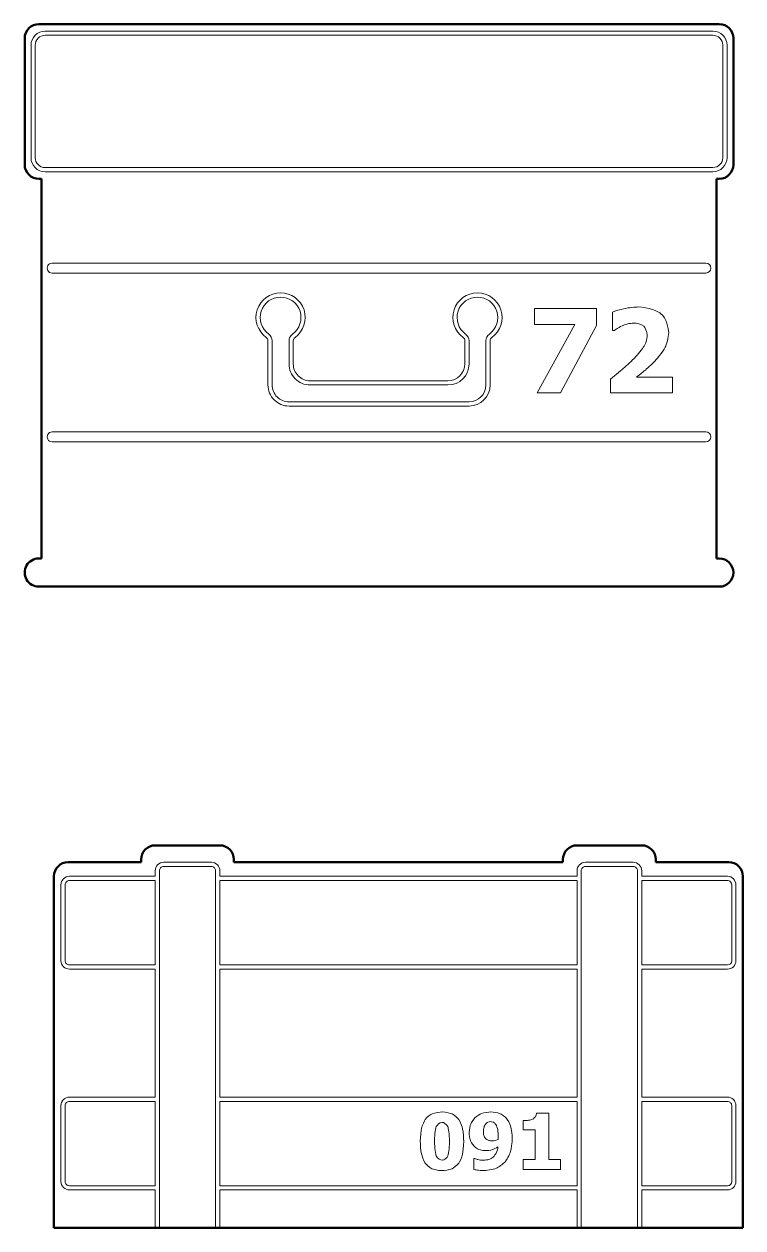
# Model space of a CAD drawing. Header units: millimetres. Extents: x -4457 to 5436, y 521 to 6420.
# Drawn here: x -4376 to -3865, y 2268 to 3124 of the extents above; entities that cross this region are included whole.
import ezdxf

# ---------------------------------------------------------------- set-up
doc = ezdxf.new("R2010")
doc.units = ezdxf.units.MM
doc.header["$MEASUREMENT"] = 0
doc.layers.add('layer 1', color=7, linetype='Continuous')
doc.layers.add('layer 2', color=7, linetype='Continuous')

msp = doc.modelspace()

# ---------------------------------------------------------------- linework, layer by layer
at = {"layer": 'layer 1', "lineweight": 50}
for points, knots in [([(-4365.4984, 3123.8139), (-4368.1505, 3123.8139), (-4370.6941, 3122.7604), (-4372.5694, 3120.885), (-4372.5694, 3120.885), (-4374.4448, 3119.0096), (-4375.4984, 3116.4661), (-4375.4984, 3113.8139)], [0, 0, 0, 0, 0.33333333, 0.33333333, 0.33333333, 0.33333333, 1, 1, 1, 1]), ([(-3871.4984, 3113.8139), (-3871.4984, 3116.4661), (-3872.5519, 3119.0096), (-3874.4273, 3120.885), (-3874.4273, 3120.885), (-3876.3027, 3122.7604), (-3878.8462, 3123.8139), (-3881.4984, 3123.8139)], [0, 0, 0, 0, 0.33333333, 0.33333333, 0.33333333, 0.33333333, 1, 1, 1, 1]), ([(-4375.4984, 3023.8139), (-4375.4984, 3021.1618), (-4374.4448, 3018.6182), (-4372.5694, 3016.7429), (-4372.5694, 3016.7429), (-4370.6941, 3014.8675), (-4368.1505, 3013.8139), (-4365.4984, 3013.8139)], [0, 0, 0, 0, 0.33333333, 0.33333333, 0.33333333, 0.33333333, 1, 1, 1, 1]), ([(-4365.4984, 2743.8139), (-4369.071, 2743.8139), (-4372.3723, 2741.9079), (-4374.1586, 2738.8139), (-4374.1586, 2738.8139), (-4375.9449, 2735.7199), (-4375.9449, 2731.9079), (-4374.1586, 2728.8139), (-4374.1586, 2728.8139), (-4372.3723, 2725.7199), (-4369.071, 2723.8139), (-4365.4984, 2723.8139)], [0, 0, 0, 0, 0.25, 0.25, 0.25, 0.25, 0.5, 0.5, 0.5, 0.5, 1, 1, 1, 1]), ([(-3881.4984, 2723.8139), (-3875.9755, 2723.8139), (-3871.4984, 2728.2911), (-3871.4984, 2733.8139), (-3871.4984, 2733.8139), (-3871.4983, 2739.3367), (-3875.9755, 2743.8139), (-3881.4983, 2743.8139)], [0, 0, 0, 0, 0.33333333, 0.33333333, 0.33333333, 0.33333333, 1, 1, 1, 1]), ([(-4282.6965, 2539.8307), (-4285.3486, 2539.8307), (-4287.8922, 2538.7772), (-4289.7675, 2536.9018), (-4289.7675, 2536.9018), (-4291.6429, 2535.0264), (-4292.6965, 2532.4829), (-4292.6965, 2529.8307)], [0, 0, 0, 0, 0.33333333, 0.33333333, 0.33333333, 0.33333333, 1, 1, 1, 1]), ([(-4226.6965, 2529.8307), (-4226.6965, 2532.4829), (-4227.7501, 2535.0264), (-4229.6254, 2536.9018), (-4229.6254, 2536.9018), (-4231.5008, 2538.7772), (-4234.0443, 2539.8307), (-4236.6965, 2539.8307)], [0, 0, 0, 0, 0.33333333, 0.33333333, 0.33333333, 0.33333333, 1, 1, 1, 1]), ([(-3982.6965, 2539.8307), (-3985.3486, 2539.8307), (-3987.8922, 2538.7772), (-3989.7675, 2536.9018), (-3989.7675, 2536.9018), (-3991.6429, 2535.0264), (-3992.6965, 2532.4829), (-3992.6965, 2529.8307)], [0, 0, 0, 0, 0.33333333, 0.33333333, 0.33333333, 0.33333333, 1, 1, 1, 1]), ([(-3926.6965, 2529.8307), (-3926.6965, 2532.4829), (-3927.7501, 2535.0264), (-3929.6254, 2536.9018), (-3929.6254, 2536.9018), (-3931.5008, 2538.7772), (-3934.0443, 2539.8307), (-3936.6965, 2539.8307)], [0, 0, 0, 0, 0.33333333, 0.33333333, 0.33333333, 0.33333333, 1, 1, 1, 1]), ([(-4344.6965, 2527.8307), (-4347.3486, 2527.8307), (-4349.8922, 2526.7772), (-4351.7675, 2524.9018), (-4351.7675, 2524.9018), (-4353.6429, 2523.0264), (-4354.6965, 2520.4829), (-4354.6965, 2517.8307)], [0, 0, 0, 0, 0.33333333, 0.33333333, 0.33333333, 0.33333333, 1, 1, 1, 1]), ([(-3864.6965, 2517.8307), (-3864.6965, 2520.4829), (-3865.7501, 2523.0264), (-3867.6254, 2524.9018), (-3867.6254, 2524.9018), (-3869.5008, 2526.7772), (-3872.0443, 2527.8307), (-3874.6965, 2527.8307)], [0, 0, 0, 0, 0.33333333, 0.33333333, 0.33333333, 0.33333333, 1, 1, 1, 1])]:
    msp.add_open_spline(points, degree=3, knots=knots, dxfattribs=at)
for points in [[(-3881.4984, 3123.8139), (-3881.4984, 3123.8139), (-4365.4984, 3123.8139), (-4365.4984, 3123.8139)], [(-4375.4984, 3113.8139), (-4375.4984, 3113.8139), (-4375.4984, 3023.8139), (-4375.4984, 3023.8139)], [(-3871.4984, 3023.8139), (-3871.4984, 3023.8139), (-3871.4984, 3113.8139), (-3871.4984, 3113.8139)], [(-3881.4984, 3013.8139), (-3875.9755, 3013.8139), (-3871.4984, 3018.291), (-3871.4984, 3023.8139)], [(-4365.4984, 3013.8139), (-4365.4984, 3013.8139), (-4363.4984, 3013.8139), (-4363.4984, 3013.8139)], [(-4363.4984, 3013.8139), (-4363.4984, 3013.8139), (-4363.4984, 2743.8139), (-4363.4984, 2743.8139)], [(-3883.4984, 2743.8139), (-3883.4984, 2743.8139), (-3883.4984, 3013.8139), (-3883.4984, 3013.8139)], [(-3883.4984, 3013.8139), (-3883.4984, 3013.8139), (-3881.4984, 3013.8139), (-3881.4984, 3013.8139)], [(-4363.4984, 2743.8139), (-4363.4984, 2743.8139), (-4365.4984, 2743.8139), (-4365.4984, 2743.8139)], [(-3881.4984, 2743.8139), (-3881.4984, 2743.8139), (-3883.4984, 2743.8139), (-3883.4984, 2743.8139)], [(-4365.4984, 2723.8139), (-4365.4984, 2723.8139), (-3881.4984, 2723.8139), (-3881.4984, 2723.8139)], [(-4236.6965, 2539.8307), (-4236.6965, 2539.8307), (-4282.6965, 2539.8307), (-4282.6965, 2539.8307)], [(-3936.6965, 2539.8307), (-3936.6965, 2539.8307), (-3982.6965, 2539.8307), (-3982.6965, 2539.8307)], [(-4344.6965, 2527.8307), (-4344.6965, 2527.8307), (-4292.6965, 2527.8307), (-4292.6965, 2527.8307)], [(-4292.6965, 2529.8307), (-4292.6965, 2529.8307), (-4292.6965, 2527.8307), (-4292.6965, 2527.8307)], [(-4226.6965, 2527.8307), (-4226.6965, 2527.8307), (-4226.6965, 2529.8307), (-4226.6965, 2529.8307)], [(-4226.6965, 2527.8307), (-4226.6965, 2527.8307), (-3992.6965, 2527.8307), (-3992.6965, 2527.8307)], [(-3992.6965, 2529.8307), (-3992.6965, 2529.8307), (-3992.6965, 2527.8307), (-3992.6965, 2527.8307)], [(-3926.6965, 2527.8307), (-3926.6965, 2527.8307), (-3926.6965, 2529.8307), (-3926.6965, 2529.8307)], [(-3926.6965, 2527.8307), (-3926.6965, 2527.8307), (-3874.6965, 2527.8307), (-3874.6965, 2527.8307)], [(-4354.6965, 2267.8307), (-4354.6965, 2267.8307), (-4354.6965, 2517.8307), (-4354.6965, 2517.8307)], [(-3864.6965, 2517.8307), (-3864.6965, 2517.8307), (-3864.6965, 2267.8307), (-3864.6965, 2267.8307)], [(-4354.6965, 2267.8307), (-4354.6965, 2267.8307), (-4282.6965, 2267.8307), (-4282.6965, 2267.8307)], [(-4282.6965, 2267.8307), (-4282.6965, 2267.8307), (-4279.6965, 2267.8307), (-4279.6965, 2267.8307)], [(-4279.6965, 2267.8307), (-4279.6965, 2267.8307), (-4239.6965, 2267.8307), (-4239.6965, 2267.8307)], [(-4239.6965, 2267.8307), (-4239.6965, 2267.8307), (-4236.6965, 2267.8307), (-4236.6965, 2267.8307)], [(-4236.6965, 2267.8307), (-4236.6965, 2267.8307), (-3982.6965, 2267.8307), (-3982.6965, 2267.8307)], [(-3982.6965, 2267.8307), (-3982.6965, 2267.8307), (-3979.6965, 2267.8307), (-3979.6965, 2267.8307)], [(-3979.6965, 2267.8307), (-3979.6965, 2267.8307), (-3939.6965, 2267.8307), (-3939.6965, 2267.8307)], [(-3939.6965, 2267.8307), (-3939.6965, 2267.8307), (-3936.6965, 2267.8307), (-3936.6965, 2267.8307)], [(-3936.6965, 2267.8307), (-3936.6965, 2267.8307), (-3864.6965, 2267.8307), (-3864.6965, 2267.8307)]]:
    msp.add_open_spline(points, degree=3, dxfattribs=at)
at = {"layer": 'layer 2', "color": 240, "lineweight": 9}
for points, knots in [([(-4360.9984, 3118.8139), (-4363.6505, 3118.8139), (-4366.1941, 3117.7604), (-4368.0694, 3115.885), (-4368.0694, 3115.885), (-4369.9448, 3114.0096), (-4370.9984, 3111.4661), (-4370.9984, 3108.8139)], [0, 0, 0, 0, 0.33333333, 0.33333333, 0.33333333, 0.33333333, 1, 1, 1, 1]), ([(-4360.9984, 3115.8139), (-4362.8549, 3115.8139), (-4364.6354, 3115.0764), (-4365.9481, 3113.7637), (-4365.9481, 3113.7637), (-4367.2609, 3112.4509), (-4367.9984, 3110.6704), (-4367.9984, 3108.8139)], [0, 0, 0, 0, 0.33333333, 0.33333333, 0.33333333, 0.33333333, 1, 1, 1, 1]), ([(-3875.9984, 3108.8139), (-3875.9984, 3111.4661), (-3877.0519, 3114.0096), (-3878.9273, 3115.885), (-3878.9273, 3115.885), (-3880.8027, 3117.7604), (-3883.3462, 3118.8139), (-3885.9984, 3118.8139)], [0, 0, 0, 0, 0.33333333, 0.33333333, 0.33333333, 0.33333333, 1, 1, 1, 1]), ([(-3878.9984, 3108.8139), (-3878.9984, 3110.6704), (-3879.7359, 3112.4509), (-3881.0486, 3113.7637), (-3881.0486, 3113.7637), (-3882.3614, 3115.0764), (-3884.1418, 3115.8139), (-3885.9984, 3115.8139)], [0, 0, 0, 0, 0.33333333, 0.33333333, 0.33333333, 0.33333333, 1, 1, 1, 1]), ([(-4370.9984, 3028.8139), (-4370.9984, 3026.1618), (-4369.9448, 3023.6182), (-4368.0694, 3021.7429), (-4368.0694, 3021.7429), (-4366.1941, 3019.8675), (-4363.6505, 3018.8139), (-4360.9984, 3018.8139)], [0, 0, 0, 0, 0.33333333, 0.33333333, 0.33333333, 0.33333333, 1, 1, 1, 1]), ([(-4367.9984, 3028.8139), (-4367.9984, 3026.9574), (-4367.2609, 3025.1769), (-4365.9481, 3023.8642), (-4365.9481, 3023.8642), (-4364.6354, 3022.5514), (-4362.8549, 3021.8139), (-4360.9984, 3021.8139)], [0, 0, 0, 0, 0.33333333, 0.33333333, 0.33333333, 0.33333333, 1, 1, 1, 1]), ([(-4355.9984, 2953.8139), (-4357.2488, 2953.8139), (-4358.4042, 2953.1468), (-4359.0294, 2952.0639), (-4359.0294, 2952.0639), (-4359.6547, 2950.981), (-4359.6547, 2949.6468), (-4359.0294, 2948.5639), (-4359.0294, 2948.5639), (-4358.4042, 2947.481), (-4357.2488, 2946.8139), (-4355.9984, 2946.8139)], [0, 0, 0, 0, 0.25, 0.25, 0.25, 0.25, 0.5, 0.5, 0.5, 0.5, 1, 1, 1, 1]), ([(-3890.9984, 2946.8139), (-3889.0654, 2946.8139), (-3887.4984, 2948.3809), (-3887.4984, 2950.3139), (-3887.4984, 2950.3139), (-3887.4984, 2952.2469), (-3889.0653, 2953.8139), (-3890.9983, 2953.8139)], [0, 0, 0, 0, 0.33333333, 0.33333333, 0.33333333, 0.33333333, 1, 1, 1, 1]), ([(-4183.2545, 2900.9996), (-4177.0998, 2905.4432), (-4174.5118, 2913.348), (-4176.8468, 2920.571), (-4176.8468, 2920.571), (-4179.1818, 2927.7941), (-4185.9072, 2932.6881), (-4193.4983, 2932.6881), (-4193.4983, 2932.6881), (-4201.0894, 2932.6881), (-4207.8149, 2927.7941), (-4210.1499, 2920.5711), (-4210.1499, 2920.5711), (-4212.4849, 2913.3481), (-4209.8969, 2905.4433), (-4203.7423, 2900.9997)], [0, 0, 0, 0, 0.2, 0.2, 0.2, 0.2, 0.4, 0.4, 0.4, 0.4, 0.6, 0.6, 0.6, 0.6, 1, 1, 1, 1]), ([(-4185.0106, 2903.4319), (-4179.911, 2907.1137), (-4177.7667, 2913.6634), (-4179.7014, 2919.6482), (-4179.7014, 2919.6482), (-4181.6361, 2925.633), (-4187.2086, 2929.6881), (-4193.4983, 2929.6881), (-4193.4983, 2929.6881), (-4199.7881, 2929.6881), (-4205.3606, 2925.6331), (-4207.2953, 2919.6483), (-4207.2953, 2919.6483), (-4209.2301, 2913.6635), (-4207.0857, 2907.1138), (-4201.9862, 2903.432)], [0, 0, 0, 0, 0.2, 0.2, 0.2, 0.2, 0.4, 0.4, 0.4, 0.4, 0.6, 0.6, 0.6, 0.6, 1, 1, 1, 1]), ([(-4043.2545, 2900.9996), (-4037.0998, 2905.4432), (-4034.5118, 2913.348), (-4036.8468, 2920.571), (-4036.8468, 2920.571), (-4039.1818, 2927.7941), (-4045.9072, 2932.6881), (-4053.4983, 2932.6881), (-4053.4983, 2932.6881), (-4061.0894, 2932.6881), (-4067.8149, 2927.7941), (-4070.1499, 2920.5711), (-4070.1499, 2920.5711), (-4072.4849, 2913.3481), (-4069.8969, 2905.4433), (-4063.7423, 2900.9997)], [0, 0, 0, 0, 0.2, 0.2, 0.2, 0.2, 0.4, 0.4, 0.4, 0.4, 0.6, 0.6, 0.6, 0.6, 1, 1, 1, 1]), ([(-4045.0106, 2903.4319), (-4039.911, 2907.1137), (-4037.7667, 2913.6634), (-4039.7014, 2919.6482), (-4039.7014, 2919.6482), (-4041.6361, 2925.633), (-4047.2086, 2929.6881), (-4053.4983, 2929.6881), (-4053.4983, 2929.6881), (-4059.7881, 2929.6881), (-4065.3606, 2925.6331), (-4067.2953, 2919.6483), (-4067.2953, 2919.6483), (-4069.2301, 2913.6635), (-4067.0857, 2907.1138), (-4061.9862, 2903.432)], [0, 0, 0, 0, 0.2, 0.2, 0.2, 0.2, 0.4, 0.4, 0.4, 0.4, 0.6, 0.6, 0.6, 0.6, 1, 1, 1, 1]), ([(-3957.4973, 2918.92), (-3955.8117, 2919.7304), (-3951.3709, 2920.9783), (-3949.5719, 2921.3997), (-3949.5719, 2921.3997), (-3945.9738, 2922.2425), (-3940.836, 2922.6639), (-3939.1667, 2922.6639)], [0, 0, 0, 0, 0.33333333, 0.33333333, 0.33333333, 0.33333333, 1, 1, 1, 1]), ([(-3939.1667, 2922.6639), (-3932.0354, 2922.6639), (-3924.8069, 2919.4873), (-3922.9754, 2917.8989), (-3922.9754, 2917.8989), (-3919.3125, 2914.7223), (-3917.4811, 2907.3965), (-3917.4811, 2904.5278)], [0, 0, 0, 0, 0.33333333, 0.33333333, 0.33333333, 0.33333333, 1, 1, 1, 1]), ([(-3942.1813, 2911.189), (-3943.7048, 2911.189), (-3945.8279, 2910.8163), (-3946.5086, 2910.6299), (-3946.5086, 2910.6299), (-3947.8701, 2910.2571), (-3949.9446, 2909.4873), (-3950.6415, 2909.1955)], [0, 0, 0, 0, 0.33333333, 0.33333333, 0.33333333, 0.33333333, 1, 1, 1, 1]), ([(-3932.6999, 2902.5343), (-3932.6999, 2905.3219), (-3934.3693, 2908.2069), (-3935.2039, 2908.9524), (-3935.2039, 2908.9524), (-3936.8733, 2910.4435), (-3940.6902, 2911.189), (-3942.1813, 2911.189)], [0, 0, 0, 0, 0.33333333, 0.33333333, 0.33333333, 0.33333333, 1, 1, 1, 1]), ([(-3950.6415, 2909.1955), (-3952.003, 2908.5796), (-3953.6561, 2907.6234), (-3954.1424, 2907.2993), (-3954.1424, 2907.2993), (-3955.1148, 2906.651), (-3956.0873, 2906.0027), (-3956.3304, 2905.8406)], [0, 0, 0, 0, 0.33333333, 0.33333333, 0.33333333, 0.33333333, 1, 1, 1, 1]), ([(-3941.0629, 2887.1696), (-3938.1132, 2890.249), (-3935.3255, 2894.1388), (-3934.6691, 2895.3138), (-3934.6691, 2895.3138), (-3933.3563, 2897.6639), (-3932.6999, 2901.3025), (-3932.6999, 2902.5343)], [0, 0, 0, 0, 0.33333333, 0.33333333, 0.33333333, 0.33333333, 1, 1, 1, 1]), ([(-3917.4811, 2904.5278), (-3917.4811, 2900.9946), (-3919.1505, 2895.8244), (-3919.9851, 2894.1226), (-3919.9851, 2894.1226), (-3921.6545, 2890.719), (-3926.3466, 2885.1275), (-3928.2753, 2883.1826)], [0, 0, 0, 0, 0.33333333, 0.33333333, 0.33333333, 0.33333333, 1, 1, 1, 1]), ([(-3958.956, 2871.2701), (-3955.2283, 2874.2522), (-3950.3822, 2878.3689), (-3948.8911, 2879.6817), (-3948.8911, 2879.6817), (-3945.909, 2882.3074), (-3942.1813, 2885.9864), (-3941.0629, 2887.1696)], [0, 0, 0, 0, 0.33333333, 0.33333333, 0.33333333, 0.33333333, 1, 1, 1, 1]), ([(-4187.4984, 2882.1881), (-4187.4984, 2878.2098), (-4185.918, 2874.3945), (-4183.105, 2871.5815), (-4183.105, 2871.5815), (-4180.2919, 2868.7684), (-4176.4766, 2867.1881), (-4172.4984, 2867.1881)], [0, 0, 0, 0, 0.33333333, 0.33333333, 0.33333333, 0.33333333, 1, 1, 1, 1]), ([(-4184.4984, 2882.1881), (-4184.4984, 2879.0055), (-4183.2341, 2875.9532), (-4180.9836, 2873.7028), (-4180.9836, 2873.7028), (-4178.7332, 2871.4524), (-4175.681, 2870.1881), (-4172.4984, 2870.1881)], [0, 0, 0, 0, 0.33333333, 0.33333333, 0.33333333, 0.33333333, 1, 1, 1, 1]), ([(-3928.2753, 2883.1826), (-3930.7064, 2880.7839), (-3934.2072, 2877.7206), (-3935.3498, 2876.7887), (-3935.3498, 2876.7887), (-3937.6351, 2874.9249), (-3939.7826, 2873.215), (-3940.285, 2872.826)], [0, 0, 0, 0, 0.33333333, 0.33333333, 0.33333333, 0.33333333, 1, 1, 1, 1]), ([(-4202.4984, 2867.1881), (-4202.4984, 2863.2098), (-4200.918, 2859.3945), (-4198.105, 2856.5815), (-4198.105, 2856.5815), (-4195.2919, 2853.7684), (-4191.4766, 2852.1881), (-4187.4984, 2852.1881)], [0, 0, 0, 0, 0.33333333, 0.33333333, 0.33333333, 0.33333333, 1, 1, 1, 1]), ([(-4199.4984, 2867.1881), (-4199.4984, 2864.0055), (-4198.2341, 2860.9532), (-4195.9836, 2858.7028), (-4195.9836, 2858.7028), (-4193.7332, 2856.4524), (-4190.681, 2855.1881), (-4187.4984, 2855.1881)], [0, 0, 0, 0, 0.33333333, 0.33333333, 0.33333333, 0.33333333, 1, 1, 1, 1]), ([(-4355.9984, 2833.8139), (-4357.2488, 2833.8139), (-4358.4042, 2833.1468), (-4359.0294, 2832.0639), (-4359.0294, 2832.0639), (-4359.6547, 2830.981), (-4359.6547, 2829.6468), (-4359.0294, 2828.5639), (-4359.0294, 2828.5639), (-4358.4042, 2827.481), (-4357.2488, 2826.8139), (-4355.9984, 2826.8139)], [0, 0, 0, 0, 0.25, 0.25, 0.25, 0.25, 0.5, 0.5, 0.5, 0.5, 1, 1, 1, 1]), ([(-3890.9984, 2826.8139), (-3889.0654, 2826.8139), (-3887.4984, 2828.3809), (-3887.4984, 2830.3139), (-3887.4984, 2830.3139), (-3887.4984, 2832.2469), (-3889.0653, 2833.8139), (-3890.9983, 2833.8139)], [0, 0, 0, 0, 0.33333333, 0.33333333, 0.33333333, 0.33333333, 1, 1, 1, 1]), ([(-4276.6965, 2527.8307), (-4278.2878, 2527.8307), (-4279.8139, 2527.1986), (-4280.9391, 2526.0734), (-4280.9391, 2526.0734), (-4282.0643, 2524.9482), (-4282.6965, 2523.422), (-4282.6965, 2521.8307)], [0, 0, 0, 0, 0.33333333, 0.33333333, 0.33333333, 0.33333333, 1, 1, 1, 1]), ([(-4236.6965, 2521.8307), (-4236.6965, 2523.422), (-4237.3286, 2524.9482), (-4238.4538, 2526.0734), (-4238.4538, 2526.0734), (-4239.5791, 2527.1986), (-4241.1052, 2527.8307), (-4242.6965, 2527.8307)], [0, 0, 0, 0, 0.33333333, 0.33333333, 0.33333333, 0.33333333, 1, 1, 1, 1]), ([(-3976.6965, 2527.8307), (-3978.2878, 2527.8307), (-3979.8139, 2527.1986), (-3980.9391, 2526.0734), (-3980.9391, 2526.0734), (-3982.0643, 2524.9482), (-3982.6965, 2523.422), (-3982.6965, 2521.8307)], [0, 0, 0, 0, 0.33333333, 0.33333333, 0.33333333, 0.33333333, 1, 1, 1, 1]), ([(-3936.6965, 2521.8307), (-3936.6965, 2523.422), (-3937.3286, 2524.9482), (-3938.4538, 2526.0734), (-3938.4538, 2526.0734), (-3939.5791, 2527.1986), (-3941.1052, 2527.8307), (-3942.6965, 2527.8307)], [0, 0, 0, 0, 0.33333333, 0.33333333, 0.33333333, 0.33333333, 1, 1, 1, 1]), ([(-4343.6965, 2517.8307), (-4345.2878, 2517.8307), (-4346.8139, 2517.1986), (-4347.9391, 2516.0734), (-4347.9391, 2516.0734), (-4349.0643, 2514.9482), (-4349.6965, 2513.422), (-4349.6965, 2511.8307)], [0, 0, 0, 0, 0.33333333, 0.33333333, 0.33333333, 0.33333333, 1, 1, 1, 1]), ([(-4276.6965, 2524.8307), (-4277.4921, 2524.8307), (-4278.2552, 2524.5147), (-4278.8178, 2523.952), (-4278.8178, 2523.952), (-4279.3804, 2523.3894), (-4279.6965, 2522.6264), (-4279.6965, 2521.8307)], [0, 0, 0, 0, 0.33333333, 0.33333333, 0.33333333, 0.33333333, 1, 1, 1, 1]), ([(-4239.6965, 2521.8307), (-4239.6965, 2522.6264), (-4240.0126, 2523.3894), (-4240.5752, 2523.952), (-4240.5752, 2523.952), (-4241.1378, 2524.5147), (-4241.9008, 2524.8307), (-4242.6965, 2524.8307)], [0, 0, 0, 0, 0.33333333, 0.33333333, 0.33333333, 0.33333333, 1, 1, 1, 1]), ([(-3976.6965, 2524.8307), (-3977.4921, 2524.8307), (-3978.2552, 2524.5147), (-3978.8178, 2523.952), (-3978.8178, 2523.952), (-3979.3804, 2523.3894), (-3979.6965, 2522.6264), (-3979.6965, 2521.8307)], [0, 0, 0, 0, 0.33333333, 0.33333333, 0.33333333, 0.33333333, 1, 1, 1, 1]), ([(-3939.6965, 2521.8307), (-3939.6965, 2522.6264), (-3940.0126, 2523.3894), (-3940.5752, 2523.952), (-3940.5752, 2523.952), (-3941.1378, 2524.5147), (-3941.9008, 2524.8307), (-3942.6965, 2524.8307)], [0, 0, 0, 0, 0.33333333, 0.33333333, 0.33333333, 0.33333333, 1, 1, 1, 1]), ([(-3869.6965, 2511.8307), (-3869.6965, 2513.422), (-3870.3286, 2514.9482), (-3871.4538, 2516.0734), (-3871.4538, 2516.0734), (-3872.5791, 2517.1986), (-3874.1052, 2517.8307), (-3875.6965, 2517.8307)], [0, 0, 0, 0, 0.33333333, 0.33333333, 0.33333333, 0.33333333, 1, 1, 1, 1]), ([(-4343.6965, 2514.8307), (-4344.4921, 2514.8307), (-4345.2552, 2514.5147), (-4345.8178, 2513.952), (-4345.8178, 2513.952), (-4346.3804, 2513.3894), (-4346.6965, 2512.6264), (-4346.6965, 2511.8307)], [0, 0, 0, 0, 0.33333333, 0.33333333, 0.33333333, 0.33333333, 1, 1, 1, 1]), ([(-3872.6965, 2511.8307), (-3872.6965, 2512.6264), (-3873.0126, 2513.3894), (-3873.5752, 2513.952), (-3873.5752, 2513.952), (-3874.1378, 2514.5147), (-3874.9008, 2514.8307), (-3875.6965, 2514.8307)], [0, 0, 0, 0, 0.33333333, 0.33333333, 0.33333333, 0.33333333, 1, 1, 1, 1]), ([(-4349.6965, 2457.8307), (-4349.6965, 2456.2394), (-4349.0643, 2454.7133), (-4347.9391, 2453.5881), (-4347.9391, 2453.5881), (-4346.8139, 2452.4629), (-4345.2878, 2451.8307), (-4343.6965, 2451.8307)], [0, 0, 0, 0, 0.33333333, 0.33333333, 0.33333333, 0.33333333, 1, 1, 1, 1]), ([(-4346.6965, 2457.8307), (-4346.6965, 2457.0351), (-4346.3804, 2456.272), (-4345.8178, 2455.7094), (-4345.8178, 2455.7094), (-4345.2552, 2455.1468), (-4344.4921, 2454.8307), (-4343.6965, 2454.8307)], [0, 0, 0, 0, 0.33333333, 0.33333333, 0.33333333, 0.33333333, 1, 1, 1, 1]), ([(-4343.6965, 2360.8307), (-4345.2878, 2360.8307), (-4346.8139, 2360.1986), (-4347.9391, 2359.0734), (-4347.9391, 2359.0734), (-4349.0643, 2357.9482), (-4349.6965, 2356.422), (-4349.6965, 2354.8307)], [0, 0, 0, 0, 0.33333333, 0.33333333, 0.33333333, 0.33333333, 1, 1, 1, 1]), ([(-4343.6965, 2357.8307), (-4344.4921, 2357.8307), (-4345.2552, 2357.5147), (-4345.8178, 2356.952), (-4345.8178, 2356.952), (-4346.3804, 2356.3894), (-4346.6965, 2355.6264), (-4346.6965, 2354.8307)], [0, 0, 0, 0, 0.33333333, 0.33333333, 0.33333333, 0.33333333, 1, 1, 1, 1]), ([(-3869.6965, 2354.8307), (-3869.6965, 2356.422), (-3870.3286, 2357.9482), (-3871.4538, 2359.0734), (-3871.4538, 2359.0734), (-3872.5791, 2360.1986), (-3874.1052, 2360.8307), (-3875.6965, 2360.8307)], [0, 0, 0, 0, 0.33333333, 0.33333333, 0.33333333, 0.33333333, 1, 1, 1, 1]), ([(-3872.6965, 2354.8307), (-3872.6965, 2355.6264), (-3873.0126, 2356.3894), (-3873.5752, 2356.952), (-3873.5752, 2356.952), (-3874.1378, 2357.5147), (-3874.9008, 2357.8307), (-3875.6965, 2357.8307)], [0, 0, 0, 0, 0.33333333, 0.33333333, 0.33333333, 0.33333333, 1, 1, 1, 1]), ([(-4090.5925, 2345.0068), (-4089.3391, 2346.7788), (-4086.7351, 2348.5292), (-4085.7465, 2348.9614), (-4085.7465, 2348.9614), (-4083.7692, 2349.8258), (-4080.0576, 2350.258), (-4078.6962, 2350.258)], [0, 0, 0, 0, 0.33333333, 0.33333333, 0.33333333, 0.33333333, 1, 1, 1, 1]), ([(-4078.6962, 2350.258), (-4075.8221, 2350.258), (-4072.4617, 2349.3504), (-4071.5001, 2348.8966), (-4071.5001, 2348.8966), (-4069.5768, 2347.989), (-4067.3834, 2345.7416), (-4066.7675, 2344.8447)], [0, 0, 0, 0, 0.33333333, 0.33333333, 0.33333333, 0.33333333, 1, 1, 1, 1]), ([(-4059.3769, 2335.7362), (-4059.3769, 2337.8323), (-4058.6638, 2340.6416), (-4058.3072, 2341.5222), (-4058.3072, 2341.5222), (-4057.5941, 2343.2834), (-4055.9409, 2345.4606), (-4055.2927, 2346.1089)], [0, 0, 0, 0, 0.33333333, 0.33333333, 0.33333333, 0.33333333, 1, 1, 1, 1]), ([(-4055.2927, 2346.1089), (-4053.9961, 2347.4055), (-4051.4677, 2348.7886), (-4050.5277, 2349.1559), (-4050.5277, 2349.1559), (-4048.6476, 2349.8907), (-4045.3953, 2350.258), (-4044.2392, 2350.258)], [0, 0, 0, 0, 0.33333333, 0.33333333, 0.33333333, 0.33333333, 1, 1, 1, 1]), ([(-4044.2392, 2350.258), (-4041.9053, 2350.258), (-4038.9339, 2349.6097), (-4038.0317, 2349.2856), (-4038.0317, 2349.2856), (-4036.2273, 2348.6373), (-4034.0285, 2346.9517), (-4033.3802, 2346.271)], [0, 0, 0, 0, 0.33333333, 0.33333333, 0.33333333, 0.33333333, 1, 1, 1, 1]), ([(-4033.3802, 2346.271), (-4031.8675, 2344.7583), (-4030.3332, 2341.6032), (-4029.9442, 2340.4039), (-4029.9442, 2340.4039), (-4029.1662, 2338.0052), (-4028.7773, 2333.3915), (-4028.7773, 2331.6843)], [0, 0, 0, 0, 0.33333333, 0.33333333, 0.33333333, 0.33333333, 1, 1, 1, 1]), ([(-4014.2878, 2345.1041), (-4013.445, 2345.5363), (-4012.5482, 2346.4763), (-4012.3105, 2346.8383), (-4012.3105, 2346.8383), (-4011.8351, 2347.5622), (-4011.5109, 2349.0047), (-4011.4677, 2349.5449)], [0, 0, 0, 0, 0.33333333, 0.33333333, 0.33333333, 0.33333333, 1, 1, 1, 1]), ([(-4094.1257, 2329.4477), (-4094.1257, 2332.9917), (-4093.5747, 2337.2705), (-4093.2991, 2338.5238), (-4093.2991, 2338.5238), (-4092.7481, 2341.0306), (-4091.2192, 2344.0992), (-4090.5925, 2345.0068)], [0, 0, 0, 0, 0.33333333, 0.33333333, 0.33333333, 0.33333333, 1, 1, 1, 1]), ([(-4078.6962, 2342.8674), (-4080.6195, 2342.8674), (-4082.4023, 2340.8685), (-4082.8129, 2339.8691), (-4082.8129, 2339.8691), (-4083.6341, 2337.8701), (-4084.0447, 2331.9004), (-4084.0447, 2329.4152)], [0, 0, 0, 0, 0.33333333, 0.33333333, 0.33333333, 0.33333333, 1, 1, 1, 1]), ([(-4073.3802, 2329.4477), (-4073.3802, 2334.3963), (-4074.1905, 2338.8696), (-4074.5957, 2339.8691), (-4074.5957, 2339.8691), (-4075.4061, 2341.868), (-4077.7346, 2342.8674), (-4078.6962, 2342.8674)], [0, 0, 0, 0, 0.33333333, 0.33333333, 0.33333333, 0.33333333, 1, 1, 1, 1]), ([(-4066.7675, 2344.8447), (-4065.5574, 2343.0943), (-4064.4012, 2339.6367), (-4064.1257, 2338.3456), (-4064.1257, 2338.3456), (-4063.5747, 2335.7632), (-4063.2991, 2331.1224), (-4063.2991, 2329.4477)], [0, 0, 0, 0, 0.33333333, 0.33333333, 0.33333333, 0.33333333, 1, 1, 1, 1]), ([(-4047.6427, 2341.8302), (-4048.0965, 2341.3115), (-4048.6476, 2340.0473), (-4048.8097, 2339.5449), (-4048.8097, 2339.5449), (-4049.1338, 2338.54), (-4049.2959, 2336.8491), (-4049.2959, 2336.2548)], [0, 0, 0, 0, 0.33333333, 0.33333333, 0.33333333, 0.33333333, 1, 1, 1, 1]), ([(-4044.2716, 2343.4509), (-4044.8767, 2343.4509), (-4045.7411, 2343.2132), (-4046.022, 2343.0943), (-4046.022, 2343.0943), (-4046.5838, 2342.8566), (-4047.3834, 2342.1327), (-4047.6427, 2341.8302)], [0, 0, 0, 0, 0.33333333, 0.33333333, 0.33333333, 0.33333333, 1, 1, 1, 1]), ([(-4040.8356, 2341.8302), (-4041.2894, 2342.4136), (-4042.0998, 2342.9539), (-4042.3915, 2343.0781), (-4042.3915, 2343.0781), (-4042.975, 2343.3266), (-4043.9366, 2343.4509), (-4044.2716, 2343.4509)], [0, 0, 0, 0, 0.33333333, 0.33333333, 0.33333333, 0.33333333, 1, 1, 1, 1]), ([(-4038.7286, 2333.1754), (-4038.7286, 2335.358), (-4039.096, 2337.8539), (-4039.2797, 2338.5562), (-4039.2797, 2338.5562), (-4039.6471, 2339.9609), (-4040.5006, 2341.4412), (-4040.8356, 2341.8302)], [0, 0, 0, 0, 0.33333333, 0.33333333, 0.33333333, 0.33333333, 1, 1, 1, 1]), ([(-4020.9004, 2344.0992), (-4019.6687, 2344.0992), (-4017.8318, 2344.2613), (-4017.2213, 2344.3423), (-4017.2213, 2344.3423), (-4016.0004, 2344.5044), (-4014.6552, 2344.9312), (-4014.2878, 2345.1041)], [0, 0, 0, 0, 0.33333333, 0.33333333, 0.33333333, 0.33333333, 1, 1, 1, 1]), ([(-4090.6249, 2313.9209), (-4091.8567, 2315.6713), (-4093.0236, 2319.1181), (-4093.2991, 2320.4039), (-4093.2991, 2320.4039), (-4093.8502, 2322.9755), (-4094.1257, 2327.7189), (-4094.1257, 2329.4477)], [0, 0, 0, 0, 0.33333333, 0.33333333, 0.33333333, 0.33333333, 1, 1, 1, 1]), ([(-4084.0447, 2329.4152), (-4084.0447, 2324.5314), (-4083.2235, 2320.0581), (-4082.8129, 2319.0425), (-4082.8129, 2319.0425), (-4081.9917, 2317.0111), (-4079.6579, 2315.9955), (-4078.6962, 2315.9955)], [0, 0, 0, 0, 0.33333333, 0.33333333, 0.33333333, 0.33333333, 1, 1, 1, 1]), ([(-4078.6962, 2315.9955), (-4076.7945, 2315.9955), (-4075.0225, 2318.0268), (-4074.6119, 2319.0425), (-4074.6119, 2319.0425), (-4073.7908, 2321.0738), (-4073.3802, 2326.9949), (-4073.3802, 2329.4477)], [0, 0, 0, 0, 0.33333333, 0.33333333, 0.33333333, 0.33333333, 1, 1, 1, 1]), ([(-4063.2991, 2329.4477), (-4063.2991, 2325.9901), (-4063.8502, 2321.6681), (-4064.1257, 2320.3715), (-4064.1257, 2320.3715), (-4064.6768, 2317.7783), (-4066.1841, 2314.7313), (-4066.7999, 2313.8561)], [0, 0, 0, 0, 0.33333333, 0.33333333, 0.33333333, 0.33333333, 1, 1, 1, 1]), ([(-4054.8713, 2325.0392), (-4056.2543, 2326.0981), (-4057.7562, 2328.3239), (-4058.1614, 2329.1721), (-4058.1614, 2329.1721), (-4058.9717, 2330.8685), (-4059.3769, 2334.3963), (-4059.3769, 2335.7362)], [0, 0, 0, 0, 0.33333333, 0.33333333, 0.33333333, 0.33333333, 1, 1, 1, 1]), ([(-4049.2959, 2336.2548), (-4049.2959, 2334.9582), (-4048.9609, 2333.4779), (-4048.7935, 2333.0619), (-4048.7935, 2333.0619), (-4048.4585, 2332.2299), (-4047.7292, 2331.3169), (-4047.4482, 2331.0684)], [0, 0, 0, 0, 0.33333333, 0.33333333, 0.33333333, 0.33333333, 1, 1, 1, 1]), ([(-4047.4482, 2331.0684), (-4046.8648, 2330.5714), (-4045.8491, 2330.1284), (-4045.4871, 2330.0311), (-4045.4871, 2330.0311), (-4044.7632, 2329.8366), (-4043.4936, 2329.7394), (-4043.0398, 2329.7394)], [0, 0, 0, 0, 0.33333333, 0.33333333, 0.33333333, 0.33333333, 1, 1, 1, 1]), ([(-4043.0398, 2329.7394), (-4042.2835, 2329.7394), (-4041.1165, 2329.9447), (-4040.7221, 2330.0473), (-4040.7221, 2330.0473), (-4039.9334, 2330.2526), (-4039.042, 2330.5714), (-4038.7935, 2330.6794)], [0, 0, 0, 0, 0.33333333, 0.33333333, 0.33333333, 0.33333333, 1, 1, 1, 1]), ([(-4038.7935, 2330.6794), (-4038.7935, 2330.8739), (-4038.7719, 2331.3385), (-4038.761, 2331.5222), (-4038.761, 2331.5222), (-4038.7394, 2331.8896), (-4038.7286, 2332.808), (-4038.7286, 2333.1754)], [0, 0, 0, 0, 0.33333333, 0.33333333, 0.33333333, 0.33333333, 1, 1, 1, 1]), ([(-4028.7773, 2331.6843), (-4028.7773, 2328.2915), (-4029.566, 2323.7642), (-4029.9604, 2322.3488), (-4029.9604, 2322.3488), (-4030.7492, 2319.5179), (-4032.8075, 2316.0711), (-4033.6395, 2315.0554)], [0, 0, 0, 0, 0.33333333, 0.33333333, 0.33333333, 0.33333333, 1, 1, 1, 1]), ([(-4047.4807, 2322.7702), (-4048.8421, 2322.7702), (-4050.787, 2323.1376), (-4051.4191, 2323.3212), (-4051.4191, 2323.3212), (-4052.6833, 2323.6886), (-4054.3526, 2324.6503), (-4054.8713, 2325.0392)], [0, 0, 0, 0, 0.33333333, 0.33333333, 0.33333333, 0.33333333, 1, 1, 1, 1]), ([(-4038.8907, 2325.5255), (-4040.317, 2324.6394), (-4042.2619, 2323.721), (-4042.8777, 2323.4833), (-4042.8777, 2323.4833), (-4044.1095, 2323.0079), (-4046.5622, 2322.7702), (-4047.4807, 2322.7702)], [0, 0, 0, 0, 0.33333333, 0.33333333, 0.33333333, 0.33333333, 1, 1, 1, 1]), ([(-4042.4239, 2318.1349), (-4041.4947, 2318.9344), (-4040.425, 2320.5119), (-4040.1225, 2321.1008), (-4040.1225, 2321.1008), (-4039.5174, 2322.2786), (-4038.9988, 2324.6394), (-4038.8907, 2325.5255)], [0, 0, 0, 0, 0.33333333, 0.33333333, 0.33333333, 0.33333333, 1, 1, 1, 1]), ([(-4078.6962, 2308.6049), (-4081.5271, 2308.6049), (-4084.8875, 2309.4909), (-4085.8599, 2309.9339), (-4085.8599, 2309.9339), (-4087.8048, 2310.8199), (-4090.009, 2313.0349), (-4090.6249, 2313.9209)], [0, 0, 0, 0, 0.33333333, 0.33333333, 0.33333333, 0.33333333, 1, 1, 1, 1]), ([(-4066.7999, 2313.8561), (-4068.0101, 2312.1273), (-4070.5709, 2310.3769), (-4071.5487, 2309.9339), (-4071.5487, 2309.9339), (-4073.5044, 2309.0479), (-4077.2916, 2308.6049), (-4078.6962, 2308.6049)], [0, 0, 0, 0, 0.33333333, 0.33333333, 0.33333333, 0.33333333, 1, 1, 1, 1]), ([(-4055.3251, 2317.1948), (-4054.828, 2316.9355), (-4053.6503, 2316.5249), (-4053.1857, 2316.3844), (-4053.1857, 2316.3844), (-4052.2565, 2316.1035), (-4050.1711, 2315.9631), (-4049.3607, 2315.9631)], [0, 0, 0, 0, 0.33333333, 0.33333333, 0.33333333, 0.33333333, 1, 1, 1, 1]), ([(-4033.6395, 2315.0554), (-4035.3683, 2313.0025), (-4038.7827, 2310.8739), (-4040.0576, 2310.3229), (-4040.0576, 2310.3229), (-4042.6076, 2309.2208), (-4047.5995, 2308.6697), (-4049.458, 2308.6697)], [0, 0, 0, 0, 0.33333333, 0.33333333, 0.33333333, 0.33333333, 1, 1, 1, 1]), ([(-4049.3607, 2315.9631), (-4048.0425, 2315.9631), (-4046.1625, 2316.3088), (-4045.552, 2316.4817), (-4045.552, 2316.4817), (-4044.331, 2316.8275), (-4042.8561, 2317.7567), (-4042.4239, 2318.1349)], [0, 0, 0, 0, 0.33333333, 0.33333333, 0.33333333, 0.33333333, 1, 1, 1, 1]), ([(-4049.458, 2308.6697), (-4050.7113, 2308.6697), (-4052.6995, 2308.8318), (-4053.3802, 2308.9128), (-4053.3802, 2308.9128), (-4054.7416, 2309.0749), (-4055.8761, 2309.2856), (-4056.103, 2309.3504)], [0, 0, 0, 0, 0.33333333, 0.33333333, 0.33333333, 0.33333333, 1, 1, 1, 1]), ([(-4349.6965, 2300.8307), (-4349.6965, 2299.2394), (-4349.0643, 2297.7133), (-4347.9391, 2296.5881), (-4347.9391, 2296.5881), (-4346.8139, 2295.4629), (-4345.2878, 2294.8307), (-4343.6965, 2294.8307)], [0, 0, 0, 0, 0.33333333, 0.33333333, 0.33333333, 0.33333333, 1, 1, 1, 1]), ([(-4346.6965, 2300.8307), (-4346.6965, 2300.0351), (-4346.3804, 2299.272), (-4345.8178, 2298.7094), (-4345.8178, 2298.7094), (-4345.2552, 2298.1468), (-4344.4921, 2297.8307), (-4343.6965, 2297.8307)], [0, 0, 0, 0, 0.33333333, 0.33333333, 0.33333333, 0.33333333, 1, 1, 1, 1])]:
    msp.add_open_spline(points, degree=3, knots=knots, dxfattribs=at)
for points in [[(-4360.9984, 3118.8139), (-4360.9984, 3118.8139), (-3885.9984, 3118.8139), (-3885.9984, 3118.8139)], [(-3885.9984, 3115.8139), (-3885.9984, 3115.8139), (-4360.9984, 3115.8139), (-4360.9984, 3115.8139)], [(-4370.9984, 3028.8139), (-4370.9984, 3028.8139), (-4370.9984, 3108.8139), (-4370.9984, 3108.8139)], [(-4367.9984, 3108.8139), (-4367.9984, 3108.8139), (-4367.9984, 3028.8139), (-4367.9984, 3028.8139)], [(-3878.9984, 3028.8139), (-3878.9984, 3028.8139), (-3878.9984, 3108.8139), (-3878.9984, 3108.8139)], [(-3875.9984, 3108.8139), (-3875.9984, 3108.8139), (-3875.9984, 3028.8139), (-3875.9984, 3028.8139)], [(-4360.9984, 3021.8139), (-4360.9984, 3021.8139), (-3885.9984, 3021.8139), (-3885.9984, 3021.8139)], [(-3885.9984, 3021.8139), (-3882.1324, 3021.8139), (-3878.9984, 3024.9479), (-3878.9984, 3028.8139)], [(-3885.9984, 3018.8139), (-3880.4755, 3018.8139), (-3875.9984, 3023.291), (-3875.9984, 3028.8139)], [(-3885.9984, 3018.8139), (-3885.9984, 3018.8139), (-4360.9984, 3018.8139), (-4360.9984, 3018.8139)], [(-4355.9984, 2953.8139), (-4355.9984, 2953.8139), (-3890.9984, 2953.8139), (-3890.9984, 2953.8139)], [(-3890.9984, 2946.8139), (-3890.9984, 2946.8139), (-4355.9984, 2946.8139), (-4355.9984, 2946.8139)], [(-4012.8782, 2921.497), (-4012.8782, 2921.497), (-3968.7291, 2921.497), (-3968.7291, 2921.497)], [(-4012.8782, 2910.168), (-4012.8782, 2910.168), (-4012.8782, 2921.497), (-4012.8782, 2921.497)], [(-3968.7291, 2921.497), (-3968.7291, 2921.497), (-3968.7291, 2909.5845), (-3968.7291, 2909.5845)], [(-3957.4973, 2905.8406), (-3957.4973, 2905.8406), (-3957.4973, 2918.92), (-3957.4973, 2918.92)], [(-4199.4984, 2898.5673), (-4199.4984, 2900.4943), (-4200.4239, 2902.304), (-4201.9862, 2903.4319)], [(-4185.0106, 2903.4319), (-4186.5729, 2902.304), (-4187.4984, 2900.4943), (-4187.4984, 2898.5673)], [(-4059.4984, 2898.5673), (-4059.4984, 2900.4943), (-4060.4239, 2902.304), (-4061.9862, 2903.4319)], [(-4045.0106, 2903.4319), (-4046.5729, 2902.304), (-4047.4984, 2900.4943), (-4047.4984, 2898.5673)], [(-3984.2882, 2910.168), (-3984.2882, 2910.168), (-4012.8782, 2910.168), (-4012.8782, 2910.168)], [(-4011.0791, 2861.497), (-4011.0791, 2861.497), (-3984.2882, 2910.168), (-3984.2882, 2910.168)], [(-3968.7291, 2909.5845), (-3968.7291, 2909.5845), (-3994.3531, 2861.497), (-3994.3531, 2861.497)], [(-3956.3304, 2905.8406), (-3956.3304, 2905.8406), (-3957.4973, 2905.8406), (-3957.4973, 2905.8406)], [(-4202.4984, 2898.5673), (-4202.4984, 2899.5308), (-4202.9611, 2900.4356), (-4203.7423, 2900.9996)], [(-4202.4984, 2867.1881), (-4202.4984, 2867.1881), (-4202.4984, 2898.5673), (-4202.4984, 2898.5673)], [(-4199.4984, 2898.5673), (-4199.4984, 2898.5673), (-4199.4984, 2867.1881), (-4199.4984, 2867.1881)], [(-4187.4984, 2882.1881), (-4187.4984, 2882.1881), (-4187.4984, 2898.5673), (-4187.4984, 2898.5673)], [(-4183.2545, 2900.9996), (-4184.0356, 2900.4356), (-4184.4984, 2899.5308), (-4184.4984, 2898.5673)], [(-4184.4984, 2898.5673), (-4184.4984, 2898.5673), (-4184.4984, 2882.1881), (-4184.4984, 2882.1881)], [(-4062.4984, 2898.5673), (-4062.4984, 2899.5308), (-4062.9611, 2900.4356), (-4063.7423, 2900.9996)], [(-4062.4984, 2882.1881), (-4062.4984, 2882.1881), (-4062.4984, 2898.5673), (-4062.4984, 2898.5673)], [(-4059.4984, 2898.5673), (-4059.4984, 2898.5673), (-4059.4984, 2882.1881), (-4059.4984, 2882.1881)], [(-4047.4984, 2867.1881), (-4047.4984, 2867.1881), (-4047.4984, 2898.5673), (-4047.4984, 2898.5673)], [(-4043.2545, 2900.9996), (-4044.0356, 2900.4356), (-4044.4984, 2899.5308), (-4044.4984, 2898.5673)], [(-4044.4984, 2898.5673), (-4044.4984, 2898.5673), (-4044.4984, 2867.1881), (-4044.4984, 2867.1881)], [(-4074.4984, 2867.1881), (-4066.2141, 2867.1881), (-4059.4984, 2873.9038), (-4059.4984, 2882.188)], [(-4074.4984, 2870.1881), (-4067.871, 2870.1881), (-4062.4984, 2875.5606), (-4062.4984, 2882.188)], [(-4172.4984, 2870.1881), (-4172.4984, 2870.1881), (-4074.4984, 2870.1881), (-4074.4984, 2870.1881)], [(-3958.956, 2861.497), (-3958.956, 2861.497), (-3958.956, 2871.2701), (-3958.956, 2871.2701)], [(-3940.285, 2872.826), (-3940.285, 2872.826), (-3914.8555, 2872.826), (-3914.8555, 2872.826)], [(-3914.8555, 2872.826), (-3914.8555, 2872.826), (-3914.8555, 2861.497), (-3914.8555, 2861.497)], [(-4074.4984, 2867.1881), (-4074.4984, 2867.1881), (-4172.4984, 2867.1881), (-4172.4984, 2867.1881)], [(-4059.4984, 2855.1881), (-4052.871, 2855.1881), (-4047.4984, 2860.5606), (-4047.4984, 2867.188)], [(-4059.4984, 2852.1881), (-4051.2141, 2852.1881), (-4044.4984, 2858.9038), (-4044.4984, 2867.188)], [(-3994.3531, 2861.497), (-3994.3531, 2861.497), (-4011.0791, 2861.497), (-4011.0791, 2861.497)], [(-3914.8555, 2861.497), (-3914.8555, 2861.497), (-3958.956, 2861.497), (-3958.956, 2861.497)], [(-4187.4984, 2855.1881), (-4187.4984, 2855.1881), (-4059.4984, 2855.1881), (-4059.4984, 2855.1881)], [(-4059.4984, 2852.1881), (-4059.4984, 2852.1881), (-4187.4984, 2852.1881), (-4187.4984, 2852.1881)], [(-4355.9984, 2833.8139), (-4355.9984, 2833.8139), (-3890.9984, 2833.8139), (-3890.9984, 2833.8139)], [(-3890.9984, 2826.8139), (-3890.9984, 2826.8139), (-4355.9984, 2826.8139), (-4355.9984, 2826.8139)], [(-4276.6965, 2527.8307), (-4276.6965, 2527.8307), (-4242.6965, 2527.8307), (-4242.6965, 2527.8307)], [(-3976.6965, 2527.8307), (-3976.6965, 2527.8307), (-3942.6965, 2527.8307), (-3942.6965, 2527.8307)], [(-4343.6965, 2517.8307), (-4343.6965, 2517.8307), (-4282.6965, 2517.8307), (-4282.6965, 2517.8307)], [(-4282.6965, 2517.8307), (-4282.6965, 2517.8307), (-4282.6965, 2521.8307), (-4282.6965, 2521.8307)], [(-4279.6965, 2521.8307), (-4279.6965, 2521.8307), (-4279.6965, 2267.8307), (-4279.6965, 2267.8307)], [(-4242.6965, 2524.8307), (-4242.6965, 2524.8307), (-4276.6965, 2524.8307), (-4276.6965, 2524.8307)], [(-4239.6965, 2267.8307), (-4239.6965, 2267.8307), (-4239.6965, 2521.8307), (-4239.6965, 2521.8307)], [(-4236.6965, 2521.8307), (-4236.6965, 2521.8307), (-4236.6965, 2517.8307), (-4236.6965, 2517.8307)], [(-4236.6965, 2517.8307), (-4236.6965, 2517.8307), (-3982.6965, 2517.8307), (-3982.6965, 2517.8307)], [(-3982.6965, 2517.8307), (-3982.6965, 2517.8307), (-3982.6965, 2521.8307), (-3982.6965, 2521.8307)], [(-3979.6965, 2521.8307), (-3979.6965, 2521.8307), (-3979.6965, 2267.8307), (-3979.6965, 2267.8307)], [(-3942.6965, 2524.8307), (-3942.6965, 2524.8307), (-3976.6965, 2524.8307), (-3976.6965, 2524.8307)], [(-3939.6965, 2267.8307), (-3939.6965, 2267.8307), (-3939.6965, 2521.8307), (-3939.6965, 2521.8307)], [(-3936.6965, 2521.8307), (-3936.6965, 2521.8307), (-3936.6965, 2517.8307), (-3936.6965, 2517.8307)], [(-3936.6965, 2517.8307), (-3936.6965, 2517.8307), (-3875.6965, 2517.8307), (-3875.6965, 2517.8307)], [(-4349.6965, 2457.8307), (-4349.6965, 2457.8307), (-4349.6965, 2511.8307), (-4349.6965, 2511.8307)], [(-4346.6965, 2511.8307), (-4346.6965, 2511.8307), (-4346.6965, 2457.8307), (-4346.6965, 2457.8307)], [(-4282.6965, 2514.8307), (-4282.6965, 2514.8307), (-4343.6965, 2514.8307), (-4343.6965, 2514.8307)], [(-4282.6965, 2454.8307), (-4282.6965, 2454.8307), (-4282.6965, 2514.8307), (-4282.6965, 2514.8307)], [(-4236.6965, 2514.8307), (-4236.6965, 2514.8307), (-4236.6965, 2454.8307), (-4236.6965, 2454.8307)], [(-3982.6965, 2514.8307), (-3982.6965, 2514.8307), (-4236.6965, 2514.8307), (-4236.6965, 2514.8307)], [(-3982.6965, 2454.8307), (-3982.6965, 2454.8307), (-3982.6965, 2514.8307), (-3982.6965, 2514.8307)], [(-3936.6965, 2514.8307), (-3936.6965, 2514.8307), (-3936.6965, 2454.8307), (-3936.6965, 2454.8307)], [(-3875.6965, 2514.8307), (-3875.6965, 2514.8307), (-3936.6965, 2514.8307), (-3936.6965, 2514.8307)], [(-3872.6965, 2457.8307), (-3872.6965, 2457.8307), (-3872.6965, 2511.8307), (-3872.6965, 2511.8307)], [(-3869.6965, 2511.8307), (-3869.6965, 2511.8307), (-3869.6965, 2457.8307), (-3869.6965, 2457.8307)], [(-3875.6965, 2451.8307), (-3872.3828, 2451.8307), (-3869.6965, 2454.517), (-3869.6965, 2457.8307)], [(-3875.6965, 2454.8307), (-3874.0396, 2454.8307), (-3872.6965, 2456.1739), (-3872.6965, 2457.8307)], [(-4343.6965, 2454.8307), (-4343.6965, 2454.8307), (-4282.6965, 2454.8307), (-4282.6965, 2454.8307)], [(-4282.6965, 2451.8307), (-4282.6965, 2451.8307), (-4343.6965, 2451.8307), (-4343.6965, 2451.8307)], [(-4282.6965, 2360.8307), (-4282.6965, 2360.8307), (-4282.6965, 2451.8307), (-4282.6965, 2451.8307)], [(-4236.6965, 2454.8307), (-4236.6965, 2454.8307), (-3982.6965, 2454.8307), (-3982.6965, 2454.8307)], [(-4236.6965, 2451.8307), (-4236.6965, 2451.8307), (-4236.6965, 2360.8307), (-4236.6965, 2360.8307)], [(-3982.6965, 2451.8307), (-3982.6965, 2451.8307), (-4236.6965, 2451.8307), (-4236.6965, 2451.8307)], [(-3982.6965, 2360.8307), (-3982.6965, 2360.8307), (-3982.6965, 2451.8307), (-3982.6965, 2451.8307)], [(-3936.6965, 2454.8307), (-3936.6965, 2454.8307), (-3875.6965, 2454.8307), (-3875.6965, 2454.8307)], [(-3875.6965, 2451.8307), (-3875.6965, 2451.8307), (-3936.6965, 2451.8307), (-3936.6965, 2451.8307)], [(-3936.6965, 2451.8307), (-3936.6965, 2451.8307), (-3936.6965, 2360.8307), (-3936.6965, 2360.8307)], [(-4349.6965, 2300.8307), (-4349.6965, 2300.8307), (-4349.6965, 2354.8307), (-4349.6965, 2354.8307)], [(-4346.6965, 2354.8307), (-4346.6965, 2354.8307), (-4346.6965, 2300.8307), (-4346.6965, 2300.8307)], [(-4343.6965, 2360.8307), (-4343.6965, 2360.8307), (-4282.6965, 2360.8307), (-4282.6965, 2360.8307)], [(-4282.6965, 2357.8307), (-4282.6965, 2357.8307), (-4343.6965, 2357.8307), (-4343.6965, 2357.8307)], [(-4282.6965, 2297.8307), (-4282.6965, 2297.8307), (-4282.6965, 2357.8307), (-4282.6965, 2357.8307)], [(-4236.6965, 2360.8307), (-4236.6965, 2360.8307), (-3982.6965, 2360.8307), (-3982.6965, 2360.8307)], [(-4236.6965, 2357.8307), (-4236.6965, 2357.8307), (-4236.6965, 2297.8307), (-4236.6965, 2297.8307)], [(-3982.6965, 2357.8307), (-3982.6965, 2357.8307), (-4236.6965, 2357.8307), (-4236.6965, 2357.8307)], [(-3982.6965, 2297.8307), (-3982.6965, 2297.8307), (-3982.6965, 2357.8307), (-3982.6965, 2357.8307)], [(-3936.6965, 2360.8307), (-3936.6965, 2360.8307), (-3875.6965, 2360.8307), (-3875.6965, 2360.8307)], [(-3936.6965, 2357.8307), (-3936.6965, 2357.8307), (-3936.6965, 2297.8307), (-3936.6965, 2297.8307)], [(-3875.6965, 2357.8307), (-3875.6965, 2357.8307), (-3936.6965, 2357.8307), (-3936.6965, 2357.8307)], [(-3872.6965, 2300.8307), (-3872.6965, 2300.8307), (-3872.6965, 2354.8307), (-3872.6965, 2354.8307)], [(-3869.6965, 2354.8307), (-3869.6965, 2354.8307), (-3869.6965, 2300.8307), (-3869.6965, 2300.8307)], [(-4011.4677, 2349.5449), (-4011.4677, 2349.5449), (-4002.7157, 2349.5449), (-4002.7157, 2349.5449)], [(-4002.7157, 2349.5449), (-4002.7157, 2349.5449), (-4002.7157, 2316.4169), (-4002.7157, 2316.4169)], [(-4020.9004, 2337.5838), (-4020.9004, 2337.5838), (-4020.9004, 2344.0992), (-4020.9004, 2344.0992)], [(-4012.4726, 2337.5838), (-4012.4726, 2337.5838), (-4020.9004, 2337.5838), (-4020.9004, 2337.5838)], [(-4012.4726, 2316.4169), (-4012.4726, 2316.4169), (-4012.4726, 2337.5838), (-4012.4726, 2337.5838)], [(-4056.103, 2309.3504), (-4056.103, 2309.3504), (-4056.103, 2317.1948), (-4056.103, 2317.1948)], [(-4056.103, 2317.1948), (-4056.103, 2317.1948), (-4055.3251, 2317.1948), (-4055.3251, 2317.1948)], [(-4020.9004, 2309.4477), (-4020.9004, 2309.4477), (-4020.9004, 2316.4169), (-4020.9004, 2316.4169)], [(-4020.9004, 2316.4169), (-4020.9004, 2316.4169), (-4012.4726, 2316.4169), (-4012.4726, 2316.4169)], [(-4002.7157, 2316.4169), (-4002.7157, 2316.4169), (-3994.4823, 2316.4169), (-3994.4823, 2316.4169)], [(-3994.4823, 2316.4169), (-3994.4823, 2316.4169), (-3994.4823, 2309.4477), (-3994.4823, 2309.4477)], [(-3994.4823, 2309.4477), (-3994.4823, 2309.4477), (-4020.9004, 2309.4477), (-4020.9004, 2309.4477)], [(-4343.6965, 2297.8307), (-4343.6965, 2297.8307), (-4282.6965, 2297.8307), (-4282.6965, 2297.8307)], [(-4282.6965, 2294.8307), (-4282.6965, 2294.8307), (-4343.6965, 2294.8307), (-4343.6965, 2294.8307)], [(-4282.6965, 2267.8307), (-4282.6965, 2267.8307), (-4282.6965, 2294.8307), (-4282.6965, 2294.8307)], [(-4236.6965, 2297.8307), (-4236.6965, 2297.8307), (-3982.6965, 2297.8307), (-3982.6965, 2297.8307)], [(-4236.6965, 2294.8307), (-4236.6965, 2294.8307), (-4236.6965, 2267.8307), (-4236.6965, 2267.8307)], [(-3982.6965, 2294.8307), (-3982.6965, 2294.8307), (-4236.6965, 2294.8307), (-4236.6965, 2294.8307)], [(-3982.6965, 2267.8307), (-3982.6965, 2267.8307), (-3982.6965, 2294.8307), (-3982.6965, 2294.8307)], [(-3936.6965, 2297.8307), (-3936.6965, 2297.8307), (-3875.6965, 2297.8307), (-3875.6965, 2297.8307)], [(-3936.6965, 2294.8307), (-3936.6965, 2294.8307), (-3936.6965, 2267.8307), (-3936.6965, 2267.8307)], [(-3875.6965, 2294.8307), (-3875.6965, 2294.8307), (-3936.6965, 2294.8307), (-3936.6965, 2294.8307)], [(-3875.6965, 2294.8307), (-3872.3828, 2294.8307), (-3869.6965, 2297.517), (-3869.6965, 2300.8307)], [(-3875.6965, 2297.8307), (-3874.0396, 2297.8307), (-3872.6965, 2299.1739), (-3872.6965, 2300.8307)]]:
    msp.add_open_spline(points, degree=3, dxfattribs=at)

doc.saveas('drawing.dxf')
